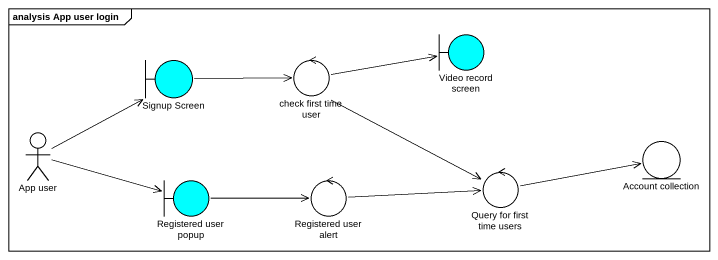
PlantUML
@startuml
mainframe analysis App user login
boundary "Video record screen" as Video_record_screen #00FFFF
boundary "Signup Screen" as Signup_Screen #00FFFF
control "check first time user" as check_first_time_user
actor "App user" as App_user
control "Query for first time users" as Query_for_first_time_users
entity "Account collection" as Account_collection
boundary "Registered user popup" as Registered_user_popup #00FFFF
control "Registered user alert" as Registered_user_alert
Signup_Screen -right-> check_first_time_user
check_first_time_user -right-> Video_record_screen
check_first_time_user -right-> Query_for_first_time_users
App_user -up-> Signup_Screen
App_user -right-> Registered_user_popup
Query_for_first_time_users -right-> Account_collection
Registered_user_popup -right-> Registered_user_alert
Registered_user_alert -right-> Query_for_first_time_users
@enduml
